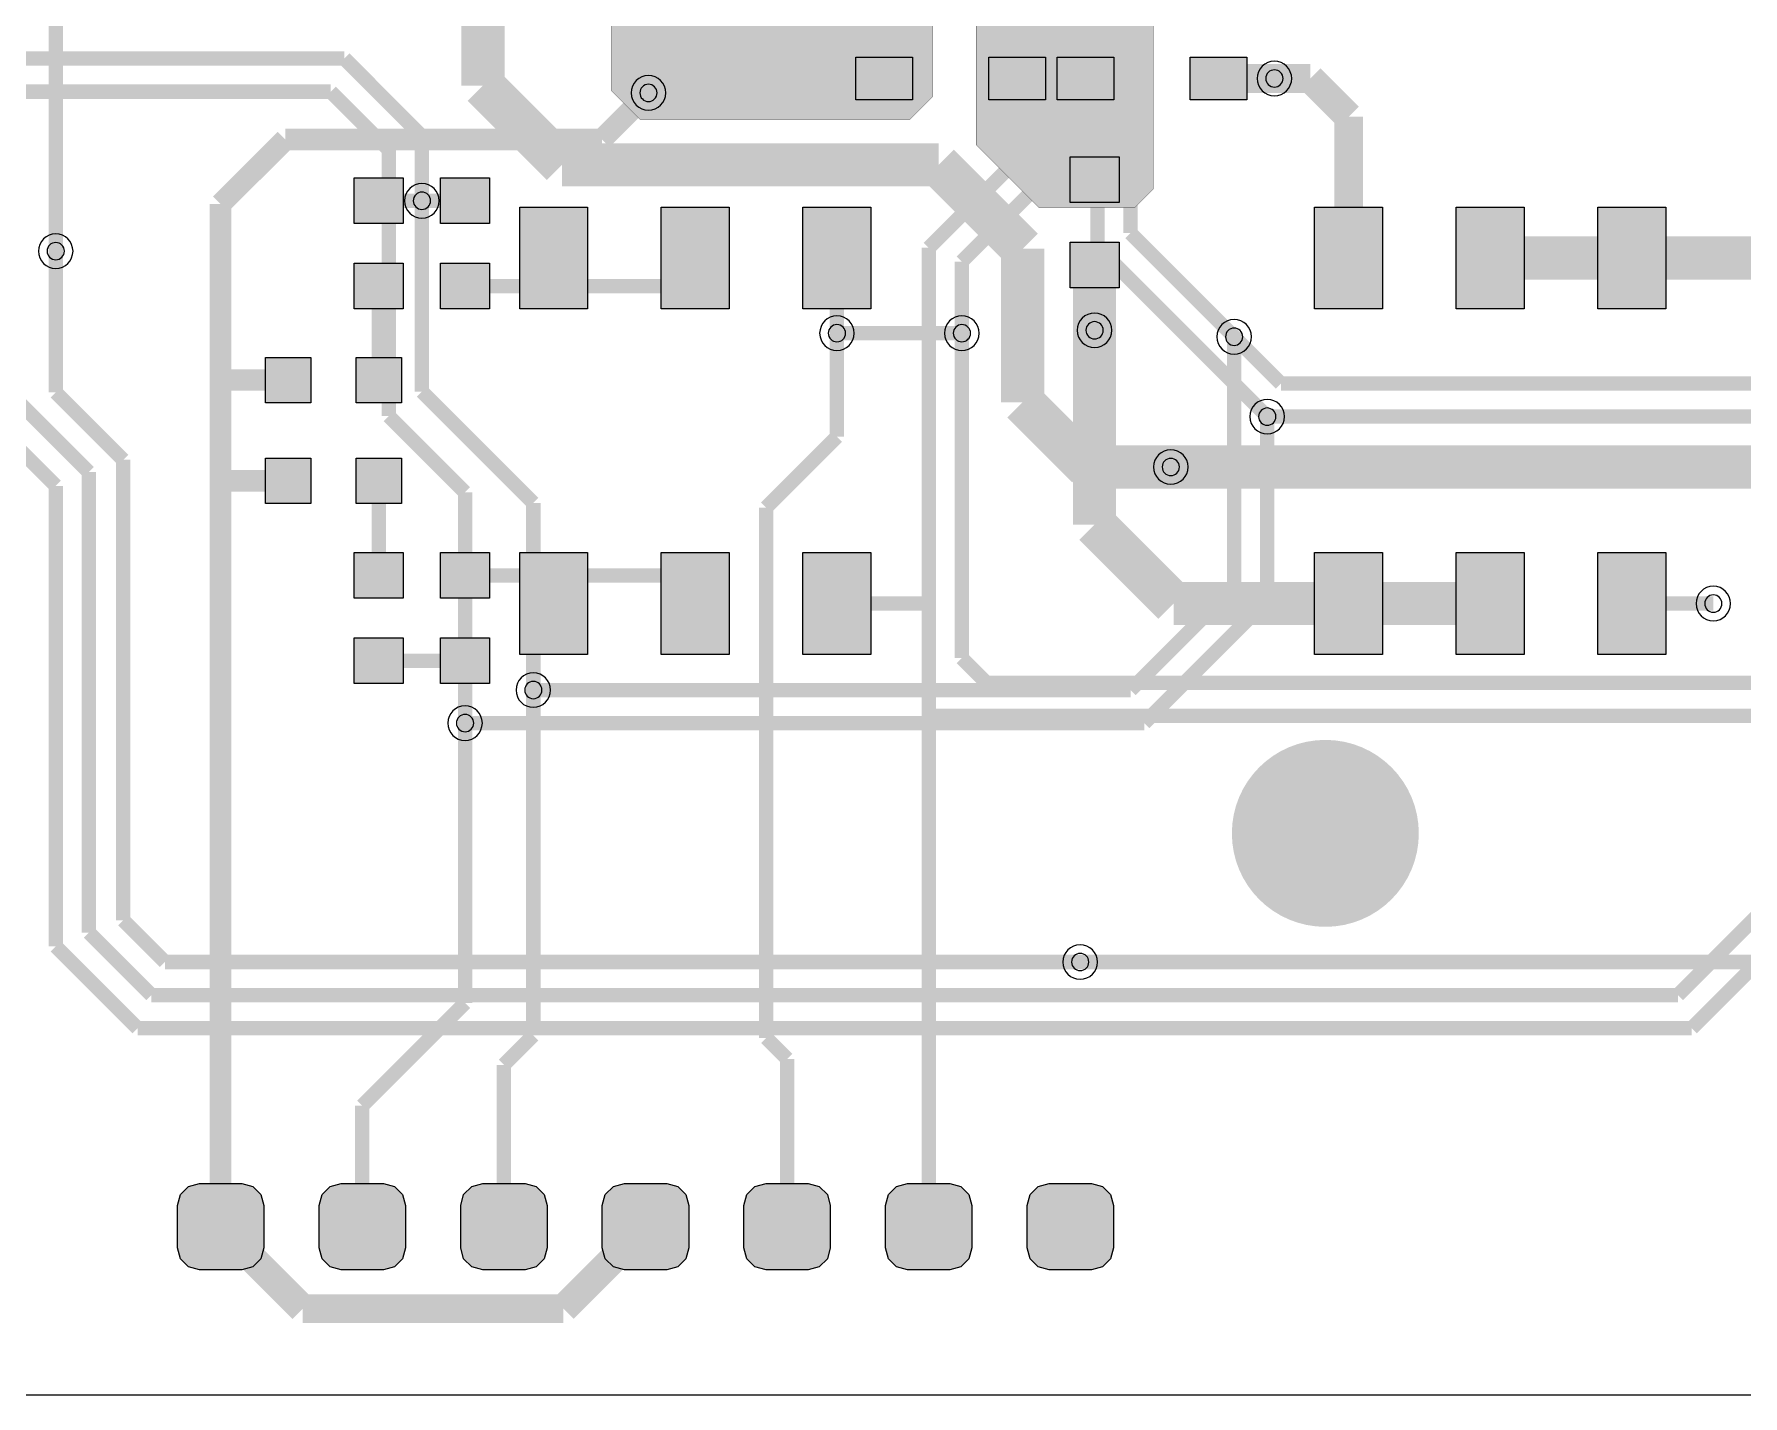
# Model space of a CAD drawing. Header units: millimetres. Extents: x -2 to 166, y 0 to 101.
# Drawn here: x 26.24 to 56.4, y -0.01 to 24.02 of the extents above; entities that cross this region are included whole.
import ezdxf

# ---------------------------------------------------------------- set-up
doc = ezdxf.new("R2010")
doc.units = ezdxf.units.MM
doc.header["$MEASUREMENT"] = 0
for name, color, linetype, true_color in [('Board-Outline-Layer', 7, 'Continuous', 0xff00ff), ('Bottom-Layer', 7, 'Continuous', 0x0000ff), ('Hole-Layer', 7, 'Continuous', 0x222222), ('Multi-Layer', 7, 'Continuous', 0xc0c0c0), ('Top-Layer', 7, 'Continuous', 0xff0000)]:
    doc.layers.add(name, color=color, linetype=linetype, true_color=true_color)

msp = doc.modelspace()

# ---------------------------------------------------------------- hatches: boundary and pattern name
at = {"layer": 'Bottom-Layer'}
for points in [[(36.431, 25.417), (36.753, 25.739), (40.302, 25.739), (40.859, 26.297), (41.8, 26.297), (42.099, 25.999), (42.099, 22.918), (41.696, 22.515), (36.938, 22.515), (36.431, 23.023)], [(43.367, 25.665), (45.443, 25.665), (45.993, 25.116), (45.993, 21.288), (45.67, 20.966), (43.971, 20.966), (42.868, 22.069), (42.868, 25.167)], [(41.745, 23.616), (41.745, 22.866), (40.745, 22.866), (40.745, 23.616)], [(44.091, 23.616), (44.091, 22.866), (43.091, 22.866), (43.091, 23.616)], [(44.301, 22.866), (44.301, 23.616), (45.301, 23.616), (45.301, 22.866)], [(46.647, 22.866), (46.647, 23.616), (47.647, 23.616), (47.647, 22.866)], [(45.39, 21.051), (44.526, 21.051), (44.526, 21.858), (45.39, 21.858)], [(45.39, 19.544), (44.526, 19.544), (44.526, 20.351), (45.39, 20.351)], [(28.77, 2.599), (28.77, 3.346), (28.822, 3.54), (28.964, 3.683), (29.159, 3.735), (29.906, 3.735), (30.1, 3.683), (30.242, 3.54), (30.294, 3.346), (30.294, 2.599), (30.242, 2.405), (30.1, 2.263), (29.906, 2.211), (29.159, 2.211), (28.964, 2.263), (28.822, 2.405)], [(31.27, 2.599), (31.27, 3.346), (31.322, 3.54), (31.465, 3.683), (31.659, 3.735), (32.406, 3.735), (32.6, 3.683), (32.742, 3.54), (32.794, 3.346), (32.794, 2.599), (32.742, 2.405), (32.6, 2.263), (32.406, 2.211), (31.659, 2.211), (31.465, 2.263), (31.322, 2.405)], [(33.77, 2.599), (33.77, 3.346), (33.822, 3.54), (33.964, 3.683), (34.159, 3.735), (34.906, 3.735), (35.1, 3.683), (35.242, 3.54), (35.294, 3.346), (35.294, 2.599), (35.242, 2.405), (35.1, 2.263), (34.906, 2.211), (34.159, 2.211), (33.964, 2.263), (33.822, 2.405)], [(36.27, 2.599), (36.27, 3.346), (36.322, 3.54), (36.465, 3.683), (36.659, 3.735), (37.406, 3.735), (37.6, 3.683), (37.742, 3.54), (37.794, 3.346), (37.794, 2.599), (37.742, 2.405), (37.6, 2.263), (37.406, 2.211), (36.659, 2.211), (36.465, 2.263), (36.322, 2.405)], [(38.77, 2.599), (38.77, 3.346), (38.822, 3.54), (38.964, 3.683), (39.159, 3.735), (39.906, 3.735), (40.1, 3.683), (40.242, 3.54), (40.294, 3.346), (40.294, 2.599), (40.242, 2.405), (40.1, 2.263), (39.906, 2.211), (39.159, 2.211), (38.964, 2.263), (38.822, 2.405)], [(41.27, 2.599), (41.27, 3.346), (41.322, 3.54), (41.465, 3.683), (41.659, 3.735), (42.406, 3.735), (42.6, 3.683), (42.742, 3.54), (42.794, 3.346), (42.794, 2.599), (42.742, 2.405), (42.6, 2.263), (42.406, 2.211), (41.659, 2.211), (41.465, 2.263), (41.322, 2.405)], [(43.77, 2.599), (43.77, 3.346), (43.822, 3.54), (43.964, 3.683), (44.159, 3.735), (44.906, 3.735), (45.1, 3.683), (45.242, 3.54), (45.294, 3.346), (45.294, 2.599), (45.242, 2.405), (45.1, 2.263), (44.906, 2.211), (44.159, 2.211), (43.964, 2.263), (43.822, 2.405)]]:
    msp.add_hatch(color=256, dxfattribs=at).paths.add_polyline_path(points)
at = {"layer": 'Hole-Layer'}
for points in [[(29.075, 2.973, 1), (29.989, 2.973, 1)], [(29.075, 2.973, 1), (29.989, 2.973, 1)], [(31.575, 2.973, 1), (32.489, 2.973, 1)], [(31.575, 2.973, 1), (32.489, 2.973, 1)], [(34.075, 2.973, 1), (34.989, 2.973, 1)], [(34.075, 2.973, 1), (34.989, 2.973, 1)], [(36.575, 2.973, 1), (37.489, 2.973, 1)], [(36.575, 2.973, 1), (37.489, 2.973, 1)], [(39.075, 2.973, 1), (39.989, 2.973, 1)], [(39.075, 2.973, 1), (39.989, 2.973, 1)], [(41.575, 2.973, 1), (42.489, 2.973, 1)], [(41.575, 2.973, 1), (42.489, 2.973, 1)], [(44.075, 2.973, 1), (44.989, 2.973, 1)], [(44.075, 2.973, 1), (44.989, 2.973, 1)]]:
    msp.add_hatch(color=256, dxfattribs=at).paths.add_polyline_path(points)
at = {"layer": 'Multi-Layer'}
for points in [[(47.382, 9.916, 1), (50.682, 9.916, 1)], [(47.382, 9.916, 1), (50.682, 9.916, 1)], [(28.77, 2.599), (28.77, 3.346), (28.822, 3.54), (28.964, 3.683), (29.159, 3.735), (29.906, 3.735), (30.1, 3.683), (30.242, 3.54), (30.294, 3.346), (30.294, 2.599), (30.242, 2.405), (30.1, 2.263), (29.906, 2.211), (29.159, 2.211), (28.964, 2.263), (28.822, 2.405)], [(28.77, 2.599), (28.77, 3.346), (28.822, 3.54), (28.964, 3.683), (29.159, 3.735), (29.906, 3.735), (30.1, 3.683), (30.242, 3.54), (30.294, 3.346), (30.294, 2.599), (30.242, 2.405), (30.1, 2.263), (29.906, 2.211), (29.159, 2.211), (28.964, 2.263), (28.822, 2.405)], [(28.77, 2.599), (28.77, 3.346), (28.822, 3.54), (28.964, 3.683), (29.159, 3.735), (29.906, 3.735), (30.1, 3.683), (30.242, 3.54), (30.294, 3.346), (30.294, 2.599), (30.242, 2.405), (30.1, 2.263), (29.906, 2.211), (29.159, 2.211), (28.964, 2.263), (28.822, 2.405)], [(31.27, 2.599), (31.27, 3.346), (31.322, 3.54), (31.465, 3.683), (31.659, 3.735), (32.406, 3.735), (32.6, 3.683), (32.742, 3.54), (32.794, 3.346), (32.794, 2.599), (32.742, 2.405), (32.6, 2.263), (32.406, 2.211), (31.659, 2.211), (31.465, 2.263), (31.322, 2.405)], [(31.27, 2.599), (31.27, 3.346), (31.322, 3.54), (31.465, 3.683), (31.659, 3.735), (32.406, 3.735), (32.6, 3.683), (32.742, 3.54), (32.794, 3.346), (32.794, 2.599), (32.742, 2.405), (32.6, 2.263), (32.406, 2.211), (31.659, 2.211), (31.465, 2.263), (31.322, 2.405)], [(31.27, 2.599), (31.27, 3.346), (31.322, 3.54), (31.465, 3.683), (31.659, 3.735), (32.406, 3.735), (32.6, 3.683), (32.742, 3.54), (32.794, 3.346), (32.794, 2.599), (32.742, 2.405), (32.6, 2.263), (32.406, 2.211), (31.659, 2.211), (31.465, 2.263), (31.322, 2.405)], [(33.77, 2.599), (33.77, 3.346), (33.822, 3.54), (33.964, 3.683), (34.159, 3.735), (34.906, 3.735), (35.1, 3.683), (35.242, 3.54), (35.294, 3.346), (35.294, 2.599), (35.242, 2.405), (35.1, 2.263), (34.906, 2.211), (34.159, 2.211), (33.964, 2.263), (33.822, 2.405)], [(33.77, 2.599), (33.77, 3.346), (33.822, 3.54), (33.964, 3.683), (34.159, 3.735), (34.906, 3.735), (35.1, 3.683), (35.242, 3.54), (35.294, 3.346), (35.294, 2.599), (35.242, 2.405), (35.1, 2.263), (34.906, 2.211), (34.159, 2.211), (33.964, 2.263), (33.822, 2.405)], [(33.77, 2.599), (33.77, 3.346), (33.822, 3.54), (33.964, 3.683), (34.159, 3.735), (34.906, 3.735), (35.1, 3.683), (35.242, 3.54), (35.294, 3.346), (35.294, 2.599), (35.242, 2.405), (35.1, 2.263), (34.906, 2.211), (34.159, 2.211), (33.964, 2.263), (33.822, 2.405)], [(36.27, 2.599), (36.27, 3.346), (36.322, 3.54), (36.465, 3.683), (36.659, 3.735), (37.406, 3.735), (37.6, 3.683), (37.742, 3.54), (37.794, 3.346), (37.794, 2.599), (37.742, 2.405), (37.6, 2.263), (37.406, 2.211), (36.659, 2.211), (36.465, 2.263), (36.322, 2.405)], [(36.27, 2.599), (36.27, 3.346), (36.322, 3.54), (36.465, 3.683), (36.659, 3.735), (37.406, 3.735), (37.6, 3.683), (37.742, 3.54), (37.794, 3.346), (37.794, 2.599), (37.742, 2.405), (37.6, 2.263), (37.406, 2.211), (36.659, 2.211), (36.465, 2.263), (36.322, 2.405)], [(36.27, 2.599), (36.27, 3.346), (36.322, 3.54), (36.465, 3.683), (36.659, 3.735), (37.406, 3.735), (37.6, 3.683), (37.742, 3.54), (37.794, 3.346), (37.794, 2.599), (37.742, 2.405), (37.6, 2.263), (37.406, 2.211), (36.659, 2.211), (36.465, 2.263), (36.322, 2.405)], [(38.77, 2.599), (38.77, 3.346), (38.822, 3.54), (38.964, 3.683), (39.159, 3.735), (39.906, 3.735), (40.1, 3.683), (40.242, 3.54), (40.294, 3.346), (40.294, 2.599), (40.242, 2.405), (40.1, 2.263), (39.906, 2.211), (39.159, 2.211), (38.964, 2.263), (38.822, 2.405)], [(38.77, 2.599), (38.77, 3.346), (38.822, 3.54), (38.964, 3.683), (39.159, 3.735), (39.906, 3.735), (40.1, 3.683), (40.242, 3.54), (40.294, 3.346), (40.294, 2.599), (40.242, 2.405), (40.1, 2.263), (39.906, 2.211), (39.159, 2.211), (38.964, 2.263), (38.822, 2.405)], [(38.77, 2.599), (38.77, 3.346), (38.822, 3.54), (38.964, 3.683), (39.159, 3.735), (39.906, 3.735), (40.1, 3.683), (40.242, 3.54), (40.294, 3.346), (40.294, 2.599), (40.242, 2.405), (40.1, 2.263), (39.906, 2.211), (39.159, 2.211), (38.964, 2.263), (38.822, 2.405)], [(41.27, 2.599), (41.27, 3.346), (41.322, 3.54), (41.465, 3.683), (41.659, 3.735), (42.406, 3.735), (42.6, 3.683), (42.742, 3.54), (42.794, 3.346), (42.794, 2.599), (42.742, 2.405), (42.6, 2.263), (42.406, 2.211), (41.659, 2.211), (41.465, 2.263), (41.322, 2.405)], [(41.27, 2.599), (41.27, 3.346), (41.322, 3.54), (41.465, 3.683), (41.659, 3.735), (42.406, 3.735), (42.6, 3.683), (42.742, 3.54), (42.794, 3.346), (42.794, 2.599), (42.742, 2.405), (42.6, 2.263), (42.406, 2.211), (41.659, 2.211), (41.465, 2.263), (41.322, 2.405)], [(41.27, 2.599), (41.27, 3.346), (41.322, 3.54), (41.465, 3.683), (41.659, 3.735), (42.406, 3.735), (42.6, 3.683), (42.742, 3.54), (42.794, 3.346), (42.794, 2.599), (42.742, 2.405), (42.6, 2.263), (42.406, 2.211), (41.659, 2.211), (41.465, 2.263), (41.322, 2.405)], [(43.77, 2.599), (43.77, 3.346), (43.822, 3.54), (43.964, 3.683), (44.159, 3.735), (44.906, 3.735), (45.1, 3.683), (45.242, 3.54), (45.294, 3.346), (45.294, 2.599), (45.242, 2.405), (45.1, 2.263), (44.906, 2.211), (44.159, 2.211), (43.964, 2.263), (43.822, 2.405)], [(43.77, 2.599), (43.77, 3.346), (43.822, 3.54), (43.964, 3.683), (44.159, 3.735), (44.906, 3.735), (45.1, 3.683), (45.242, 3.54), (45.294, 3.346), (45.294, 2.599), (45.242, 2.405), (45.1, 2.263), (44.906, 2.211), (44.159, 2.211), (43.964, 2.263), (43.822, 2.405)], [(43.77, 2.599), (43.77, 3.346), (43.822, 3.54), (43.964, 3.683), (44.159, 3.735), (44.906, 3.735), (45.1, 3.683), (45.242, 3.54), (45.294, 3.346), (45.294, 2.599), (45.242, 2.405), (45.1, 2.263), (44.906, 2.211), (44.159, 2.211), (43.964, 2.263), (43.822, 2.405)]]:
    msp.add_hatch(color=256, dxfattribs=at).paths.add_polyline_path(points)
at = {"layer": 'Top-Layer'}
for points in [[(32.755, 20.679), (31.891, 20.679), (31.891, 21.485), (32.755, 21.485)], [(33.415, 21.485), (34.279, 21.485), (34.279, 20.679), (33.415, 20.679)], [(36.011, 20.972), (36.011, 19.172), (34.811, 19.172), (34.811, 20.972)], [(38.511, 20.972), (38.511, 19.172), (37.311, 19.172), (37.311, 20.972)], [(41.011, 20.972), (41.011, 19.172), (39.811, 19.172), (39.811, 20.972)], [(50.043, 20.972), (50.043, 19.172), (48.843, 19.172), (48.843, 20.972)], [(52.543, 20.972), (52.543, 19.172), (51.343, 19.172), (51.343, 20.972)], [(55.043, 20.972), (55.043, 19.172), (53.843, 19.172), (53.843, 20.972)], [(32.755, 19.172), (31.891, 19.172), (31.891, 19.979), (32.755, 19.979)], [(33.415, 19.979), (34.279, 19.979), (34.279, 19.172), (33.415, 19.172)], [(30.324, 18.318), (31.124, 18.318), (31.124, 17.518), (30.324, 17.518)], [(31.923, 18.318), (32.723, 18.318), (32.723, 17.518), (31.923, 17.518)], [(30.324, 16.537), (31.124, 16.537), (31.124, 15.737), (30.324, 15.737)], [(31.923, 16.537), (32.723, 16.537), (32.723, 15.737), (31.923, 15.737)], [(32.755, 14.065), (31.891, 14.065), (31.891, 14.872), (32.755, 14.872)], [(34.279, 14.065), (33.415, 14.065), (33.415, 14.872), (34.279, 14.872)], [(36.011, 14.872), (36.011, 13.072), (34.811, 13.072), (34.811, 14.872)], [(38.511, 14.872), (38.511, 13.072), (37.311, 13.072), (37.311, 14.872)], [(41.011, 14.872), (41.011, 13.072), (39.811, 13.072), (39.811, 14.872)], [(50.043, 14.872), (50.043, 13.072), (48.843, 13.072), (48.843, 14.872)], [(52.543, 14.872), (52.543, 13.072), (51.343, 13.072), (51.343, 14.872)], [(55.043, 14.872), (55.043, 13.072), (53.843, 13.072), (53.843, 14.872)], [(32.755, 12.559), (31.891, 12.559), (31.891, 13.365), (32.755, 13.365)], [(34.279, 12.559), (33.415, 12.559), (33.415, 13.365), (34.279, 13.365)], [(28.77, 2.599), (28.77, 3.346), (28.822, 3.54), (28.964, 3.683), (29.159, 3.735), (29.906, 3.735), (30.1, 3.683), (30.242, 3.54), (30.294, 3.346), (30.294, 2.599), (30.242, 2.405), (30.1, 2.263), (29.906, 2.211), (29.159, 2.211), (28.964, 2.263), (28.822, 2.405)], [(31.27, 2.599), (31.27, 3.346), (31.322, 3.54), (31.465, 3.683), (31.659, 3.735), (32.406, 3.735), (32.6, 3.683), (32.742, 3.54), (32.794, 3.346), (32.794, 2.599), (32.742, 2.405), (32.6, 2.263), (32.406, 2.211), (31.659, 2.211), (31.465, 2.263), (31.322, 2.405)], [(33.77, 2.599), (33.77, 3.346), (33.822, 3.54), (33.964, 3.683), (34.159, 3.735), (34.906, 3.735), (35.1, 3.683), (35.242, 3.54), (35.294, 3.346), (35.294, 2.599), (35.242, 2.405), (35.1, 2.263), (34.906, 2.211), (34.159, 2.211), (33.964, 2.263), (33.822, 2.405)], [(36.27, 2.599), (36.27, 3.346), (36.322, 3.54), (36.465, 3.683), (36.659, 3.735), (37.406, 3.735), (37.6, 3.683), (37.742, 3.54), (37.794, 3.346), (37.794, 2.599), (37.742, 2.405), (37.6, 2.263), (37.406, 2.211), (36.659, 2.211), (36.465, 2.263), (36.322, 2.405)], [(38.77, 2.599), (38.77, 3.346), (38.822, 3.54), (38.964, 3.683), (39.159, 3.735), (39.906, 3.735), (40.1, 3.683), (40.242, 3.54), (40.294, 3.346), (40.294, 2.599), (40.242, 2.405), (40.1, 2.263), (39.906, 2.211), (39.159, 2.211), (38.964, 2.263), (38.822, 2.405)], [(41.27, 2.599), (41.27, 3.346), (41.322, 3.54), (41.465, 3.683), (41.659, 3.735), (42.406, 3.735), (42.6, 3.683), (42.742, 3.54), (42.794, 3.346), (42.794, 2.599), (42.742, 2.405), (42.6, 2.263), (42.406, 2.211), (41.659, 2.211), (41.465, 2.263), (41.322, 2.405)], [(43.77, 2.599), (43.77, 3.346), (43.822, 3.54), (43.964, 3.683), (44.159, 3.735), (44.906, 3.735), (45.1, 3.683), (45.242, 3.54), (45.294, 3.346), (45.294, 2.599), (45.242, 2.405), (45.1, 2.263), (44.906, 2.211), (44.159, 2.211), (43.964, 2.263), (43.822, 2.405)]]:
    msp.add_hatch(color=256, dxfattribs=at).paths.add_polyline_path(points)

# ---------------------------------------------------------------- linework, layer by layer
at = {"layer": 'Board-Outline-Layer', "const_width": 0.0254}
msp.add_lwpolyline([(0, 67.081), (3.439, 67.081), (3.439, 89.964), (0, 89.964), (0, 95.4, -0.414), (4, 99.4), (162, 99.4, -0.414), (166, 95.4), (166, 4, -0.414), (162, 0), (4, 0, -0.414), (0, 4)], format="xyb", close=True, dxfattribs=at)
at = {"layer": 'Bottom-Layer', "const_width": 0.00508}
for points in [[(36.431, 25.417), (36.753, 25.739), (40.302, 25.739), (40.859, 26.297), (41.8, 26.297), (42.099, 25.999), (42.099, 22.918), (41.696, 22.515), (36.938, 22.515), (36.431, 23.023)], [(43.367, 25.665), (45.443, 25.665), (45.993, 25.116), (45.993, 21.288), (45.67, 20.966), (43.971, 20.966), (42.868, 22.069), (42.868, 25.167)]]:
    msp.add_lwpolyline(points, close=True, dxfattribs=at)
at = {"layer": 'Bottom-Layer'}
for points, const_width in [([(34.163, 23.114), (34.163, 24.384)], 0.762), ([(31.717, 23.593), (24.13, 23.593)], 0.254), ([(33.085, 22.224), (31.717, 23.593)], 0.254), ([(35.56, 21.717), (34.163, 23.114)], 0.762), ([(48.133, 23.241), (47.147, 23.241)], 0.508), ([(31.475, 23.008), (23.546, 23.008)], 0.254), ([(32.501, 21.982), (31.475, 23.008)], 0.254), ([(33.085, 21.082), (33.085, 22.224)], 0.254), ([(32.501, 17.283), (32.501, 21.982)], 0.254), ([(42.206, 21.717), (35.56, 21.717)], 0.762), ([(43.688, 20.235), (42.206, 21.717)], 0.762), ([(33.085, 21.082), (33.085, 17.715)], 0.254), ([(43.688, 17.526), (43.688, 20.235)], 0.762), ([(26.622, 20.193), (26.622, 17.701)], 0.254), ([(44.958, 19.948), (44.958, 18.796)], 0.762), ([(40.411, 18.745), (42.616, 18.745)], 0.254), ([(47.422, 18.682), (47.422, 14.275)], 0.254), ([(25.686, 17.812), (27.206, 16.292)], 0.254), ([(26.622, 17.701), (27.813, 16.51)], 0.254), ([(33.085, 17.715), (35.052, 15.748)], 0.254), ([(44.831, 16.383), (43.688, 17.526)], 0.762), ([(25.36, 17.312), (26.622, 16.05)], 0.254), ([(33.847, 15.937), (32.501, 17.283)], 0.254), ([(48.006, 14.033), (48.006, 17.272)], 0.254), ([(27.813, 16.51), (27.813, 8.382)], 0.254), ([(46.304, 16.383), (44.831, 16.383)], 0.762), ([(27.206, 16.292), (27.206, 8.164)], 0.254), ([(26.622, 16.05), (26.622, 7.922)], 0.254), ([(33.847, 11.862), (33.847, 15.937)], 0.254), ([(35.052, 15.748), (35.052, 12.446)], 0.254), ([(47.422, 14.275), (45.593, 12.446)], 0.254), ([(45.835, 11.862), (48.006, 14.033)], 0.254), ([(45.593, 12.446), (35.052, 12.446)], 0.254), ([(33.847, 11.862), (45.835, 11.862)], 0.254), ([(55.257, 7.061), (58.039, 9.843)], 0.254), ([(55.499, 6.477), (58.623, 9.601)], 0.254), ([(27.813, 8.382), (28.55, 7.645)], 0.254), ([(27.206, 8.164), (28.309, 7.061)], 0.254), ([(26.622, 7.922), (28.067, 6.477)], 0.254), ([(28.55, 7.645), (44.704, 7.645)], 0.254), ([(28.309, 7.061), (55.257, 7.061)], 0.254), ([(28.067, 6.477), (55.499, 6.477)], 0.254)]:
    msp.add_lwpolyline(points, dxfattribs=dict(at, const_width=const_width))
for points in [[(41.745, 23.616), (41.745, 22.866), (40.745, 22.866), (40.745, 23.616)], [(44.091, 23.616), (44.091, 22.866), (43.091, 22.866), (43.091, 23.616)], [(44.301, 22.866), (44.301, 23.616), (45.301, 23.616), (45.301, 22.866)], [(46.647, 22.866), (46.647, 23.616), (47.647, 23.616), (47.647, 22.866)], [(45.39, 21.051), (44.526, 21.051), (44.526, 21.858), (45.39, 21.858)], [(45.39, 19.544), (44.526, 19.544), (44.526, 20.351), (45.39, 20.351)], [(28.77, 2.599), (28.77, 3.346), (28.822, 3.54), (28.964, 3.683), (29.159, 3.735), (29.906, 3.735), (30.1, 3.683), (30.242, 3.54), (30.294, 3.346), (30.294, 2.599), (30.242, 2.405), (30.1, 2.263), (29.906, 2.211), (29.159, 2.211), (28.964, 2.263), (28.822, 2.405)], [(31.27, 2.599), (31.27, 3.346), (31.322, 3.54), (31.465, 3.683), (31.659, 3.735), (32.406, 3.735), (32.6, 3.683), (32.742, 3.54), (32.794, 3.346), (32.794, 2.599), (32.742, 2.405), (32.6, 2.263), (32.406, 2.211), (31.659, 2.211), (31.465, 2.263), (31.322, 2.405)], [(33.77, 2.599), (33.77, 3.346), (33.822, 3.54), (33.964, 3.683), (34.159, 3.735), (34.906, 3.735), (35.1, 3.683), (35.242, 3.54), (35.294, 3.346), (35.294, 2.599), (35.242, 2.405), (35.1, 2.263), (34.906, 2.211), (34.159, 2.211), (33.964, 2.263), (33.822, 2.405)], [(36.27, 2.599), (36.27, 3.346), (36.322, 3.54), (36.465, 3.683), (36.659, 3.735), (37.406, 3.735), (37.6, 3.683), (37.742, 3.54), (37.794, 3.346), (37.794, 2.599), (37.742, 2.405), (37.6, 2.263), (37.406, 2.211), (36.659, 2.211), (36.465, 2.263), (36.322, 2.405)], [(38.77, 2.599), (38.77, 3.346), (38.822, 3.54), (38.964, 3.683), (39.159, 3.735), (39.906, 3.735), (40.1, 3.683), (40.242, 3.54), (40.294, 3.346), (40.294, 2.599), (40.242, 2.405), (40.1, 2.263), (39.906, 2.211), (39.159, 2.211), (38.964, 2.263), (38.822, 2.405)], [(41.27, 2.599), (41.27, 3.346), (41.322, 3.54), (41.465, 3.683), (41.659, 3.735), (42.406, 3.735), (42.6, 3.683), (42.742, 3.54), (42.794, 3.346), (42.794, 2.599), (42.742, 2.405), (42.6, 2.263), (42.406, 2.211), (41.659, 2.211), (41.465, 2.263), (41.322, 2.405)], [(43.77, 2.599), (43.77, 3.346), (43.822, 3.54), (43.964, 3.683), (44.159, 3.735), (44.906, 3.735), (45.1, 3.683), (45.242, 3.54), (45.294, 3.346), (45.294, 2.599), (45.242, 2.405), (45.1, 2.263), (44.906, 2.211), (44.159, 2.211), (43.964, 2.263), (43.822, 2.405)]]:
    msp.add_lwpolyline(points, close=True, dxfattribs=at)
at = {"layer": 'Hole-Layer'}
for points in [[(47.981, 23.241, 1), (48.286, 23.241, 1)], [(36.932, 22.987, 1), (37.237, 22.987, 1)], [(32.933, 21.082, 1), (33.238, 21.082, 1)], [(26.47, 20.193, 1), (26.775, 20.193, 1)], [(40.259, 18.745, 1), (40.564, 18.745, 1)], [(42.464, 18.745, 1), (42.769, 18.745, 1)], [(44.806, 18.796, 1), (45.111, 18.796, 1)], [(47.27, 18.682, 1), (47.575, 18.682, 1)], [(47.854, 17.272, 1), (48.159, 17.272, 1)], [(46.152, 16.383, 1), (46.457, 16.383, 1)], [(55.728, 13.972, 1), (56.033, 13.972, 1)], [(34.9, 12.446, 1), (35.205, 12.446, 1)], [(33.695, 11.862, 1), (34, 11.862, 1)], [(44.552, 7.645, 1), (44.857, 7.645, 1)]]:
    msp.add_lwpolyline(points, format="xyb", close=True, dxfattribs=at)
at = {"layer": 'Multi-Layer'}
for points in [[(47.828, 23.241, 1), (48.438, 23.241, 1)], [(36.779, 22.987, 1), (37.389, 22.987, 1)], [(32.78, 21.082, 1), (33.39, 21.082, 1)], [(40.106, 18.745, 1), (40.716, 18.745, 1)], [(42.311, 18.745, 1), (42.921, 18.745, 1)], [(44.653, 18.796, 1), (45.263, 18.796, 1)], [(47.117, 18.682, 1), (47.727, 18.682, 1)], [(47.701, 17.272, 1), (48.311, 17.272, 1)], [(45.999, 16.383, 1), (46.609, 16.383, 1)], [(55.575, 13.972, 1), (56.185, 13.972, 1)], [(34.747, 12.446, 1), (35.357, 12.446, 1)], [(33.542, 11.862, 1), (34.152, 11.862, 1)], [(44.399, 7.645, 1), (45.009, 7.645, 1)]]:
    msp.add_lwpolyline(points, format="xyb", close=True, dxfattribs=at)
msp.add_lwpolyline([(26.317, 20.193, 1), (26.927, 20.193), (26.927, 20.193, 1), (26.317, 20.193)], format="xyb", dxfattribs=at)
for points in [[(28.77, 2.599), (28.77, 3.346), (28.822, 3.54), (28.964, 3.683), (29.159, 3.735), (29.906, 3.735), (30.1, 3.683), (30.242, 3.54), (30.294, 3.346), (30.294, 2.599), (30.242, 2.405), (30.1, 2.263), (29.906, 2.211), (29.159, 2.211), (28.964, 2.263), (28.822, 2.405)], [(28.77, 2.599), (28.77, 3.346), (28.822, 3.54), (28.964, 3.683), (29.159, 3.735), (29.906, 3.735), (30.1, 3.683), (30.242, 3.54), (30.294, 3.346), (30.294, 2.599), (30.242, 2.405), (30.1, 2.263), (29.906, 2.211), (29.159, 2.211), (28.964, 2.263), (28.822, 2.405)], [(28.77, 2.599), (28.77, 3.346), (28.822, 3.54), (28.964, 3.683), (29.159, 3.735), (29.906, 3.735), (30.1, 3.683), (30.242, 3.54), (30.294, 3.346), (30.294, 2.599), (30.242, 2.405), (30.1, 2.263), (29.906, 2.211), (29.159, 2.211), (28.964, 2.263), (28.822, 2.405)], [(31.27, 2.599), (31.27, 3.346), (31.322, 3.54), (31.465, 3.683), (31.659, 3.735), (32.406, 3.735), (32.6, 3.683), (32.742, 3.54), (32.794, 3.346), (32.794, 2.599), (32.742, 2.405), (32.6, 2.263), (32.406, 2.211), (31.659, 2.211), (31.465, 2.263), (31.322, 2.405)], [(31.27, 2.599), (31.27, 3.346), (31.322, 3.54), (31.465, 3.683), (31.659, 3.735), (32.406, 3.735), (32.6, 3.683), (32.742, 3.54), (32.794, 3.346), (32.794, 2.599), (32.742, 2.405), (32.6, 2.263), (32.406, 2.211), (31.659, 2.211), (31.465, 2.263), (31.322, 2.405)], [(31.27, 2.599), (31.27, 3.346), (31.322, 3.54), (31.465, 3.683), (31.659, 3.735), (32.406, 3.735), (32.6, 3.683), (32.742, 3.54), (32.794, 3.346), (32.794, 2.599), (32.742, 2.405), (32.6, 2.263), (32.406, 2.211), (31.659, 2.211), (31.465, 2.263), (31.322, 2.405)], [(33.77, 2.599), (33.77, 3.346), (33.822, 3.54), (33.964, 3.683), (34.159, 3.735), (34.906, 3.735), (35.1, 3.683), (35.242, 3.54), (35.294, 3.346), (35.294, 2.599), (35.242, 2.405), (35.1, 2.263), (34.906, 2.211), (34.159, 2.211), (33.964, 2.263), (33.822, 2.405)], [(33.77, 2.599), (33.77, 3.346), (33.822, 3.54), (33.964, 3.683), (34.159, 3.735), (34.906, 3.735), (35.1, 3.683), (35.242, 3.54), (35.294, 3.346), (35.294, 2.599), (35.242, 2.405), (35.1, 2.263), (34.906, 2.211), (34.159, 2.211), (33.964, 2.263), (33.822, 2.405)], [(33.77, 2.599), (33.77, 3.346), (33.822, 3.54), (33.964, 3.683), (34.159, 3.735), (34.906, 3.735), (35.1, 3.683), (35.242, 3.54), (35.294, 3.346), (35.294, 2.599), (35.242, 2.405), (35.1, 2.263), (34.906, 2.211), (34.159, 2.211), (33.964, 2.263), (33.822, 2.405)], [(36.27, 2.599), (36.27, 3.346), (36.322, 3.54), (36.465, 3.683), (36.659, 3.735), (37.406, 3.735), (37.6, 3.683), (37.742, 3.54), (37.794, 3.346), (37.794, 2.599), (37.742, 2.405), (37.6, 2.263), (37.406, 2.211), (36.659, 2.211), (36.465, 2.263), (36.322, 2.405)], [(36.27, 2.599), (36.27, 3.346), (36.322, 3.54), (36.465, 3.683), (36.659, 3.735), (37.406, 3.735), (37.6, 3.683), (37.742, 3.54), (37.794, 3.346), (37.794, 2.599), (37.742, 2.405), (37.6, 2.263), (37.406, 2.211), (36.659, 2.211), (36.465, 2.263), (36.322, 2.405)], [(36.27, 2.599), (36.27, 3.346), (36.322, 3.54), (36.465, 3.683), (36.659, 3.735), (37.406, 3.735), (37.6, 3.683), (37.742, 3.54), (37.794, 3.346), (37.794, 2.599), (37.742, 2.405), (37.6, 2.263), (37.406, 2.211), (36.659, 2.211), (36.465, 2.263), (36.322, 2.405)], [(38.77, 2.599), (38.77, 3.346), (38.822, 3.54), (38.964, 3.683), (39.159, 3.735), (39.906, 3.735), (40.1, 3.683), (40.242, 3.54), (40.294, 3.346), (40.294, 2.599), (40.242, 2.405), (40.1, 2.263), (39.906, 2.211), (39.159, 2.211), (38.964, 2.263), (38.822, 2.405)], [(38.77, 2.599), (38.77, 3.346), (38.822, 3.54), (38.964, 3.683), (39.159, 3.735), (39.906, 3.735), (40.1, 3.683), (40.242, 3.54), (40.294, 3.346), (40.294, 2.599), (40.242, 2.405), (40.1, 2.263), (39.906, 2.211), (39.159, 2.211), (38.964, 2.263), (38.822, 2.405)], [(38.77, 2.599), (38.77, 3.346), (38.822, 3.54), (38.964, 3.683), (39.159, 3.735), (39.906, 3.735), (40.1, 3.683), (40.242, 3.54), (40.294, 3.346), (40.294, 2.599), (40.242, 2.405), (40.1, 2.263), (39.906, 2.211), (39.159, 2.211), (38.964, 2.263), (38.822, 2.405)], [(41.27, 2.599), (41.27, 3.346), (41.322, 3.54), (41.465, 3.683), (41.659, 3.735), (42.406, 3.735), (42.6, 3.683), (42.742, 3.54), (42.794, 3.346), (42.794, 2.599), (42.742, 2.405), (42.6, 2.263), (42.406, 2.211), (41.659, 2.211), (41.465, 2.263), (41.322, 2.405)], [(41.27, 2.599), (41.27, 3.346), (41.322, 3.54), (41.465, 3.683), (41.659, 3.735), (42.406, 3.735), (42.6, 3.683), (42.742, 3.54), (42.794, 3.346), (42.794, 2.599), (42.742, 2.405), (42.6, 2.263), (42.406, 2.211), (41.659, 2.211), (41.465, 2.263), (41.322, 2.405)], [(41.27, 2.599), (41.27, 3.346), (41.322, 3.54), (41.465, 3.683), (41.659, 3.735), (42.406, 3.735), (42.6, 3.683), (42.742, 3.54), (42.794, 3.346), (42.794, 2.599), (42.742, 2.405), (42.6, 2.263), (42.406, 2.211), (41.659, 2.211), (41.465, 2.263), (41.322, 2.405)], [(43.77, 2.599), (43.77, 3.346), (43.822, 3.54), (43.964, 3.683), (44.159, 3.735), (44.906, 3.735), (45.1, 3.683), (45.242, 3.54), (45.294, 3.346), (45.294, 2.599), (45.242, 2.405), (45.1, 2.263), (44.906, 2.211), (44.159, 2.211), (43.964, 2.263), (43.822, 2.405)], [(43.77, 2.599), (43.77, 3.346), (43.822, 3.54), (43.964, 3.683), (44.159, 3.735), (44.906, 3.735), (45.1, 3.683), (45.242, 3.54), (45.294, 3.346), (45.294, 2.599), (45.242, 2.405), (45.1, 2.263), (44.906, 2.211), (44.159, 2.211), (43.964, 2.263), (43.822, 2.405)], [(43.77, 2.599), (43.77, 3.346), (43.822, 3.54), (43.964, 3.683), (44.159, 3.735), (44.906, 3.735), (45.1, 3.683), (45.242, 3.54), (45.294, 3.346), (45.294, 2.599), (45.242, 2.405), (45.1, 2.263), (44.906, 2.211), (44.159, 2.211), (43.964, 2.263), (43.822, 2.405)]]:
    msp.add_lwpolyline(points, close=True, dxfattribs=at)
at = {"layer": 'Top-Layer'}
for points, const_width in [([(43.841, 22.061), (43.841, 31.522)], 0.254), ([(44.425, 21.819), (44.425, 31.217)], 0.254), ([(45.009, 20.269), (45.009, 31.039)], 0.254), ([(45.593, 20.511), (45.593, 30.734)], 0.254), ([(26.622, 25.733), (26.622, 20.193)], 0.254), ([(48.768, 23.241), (48.133, 23.241)], 0.508), ([(49.443, 22.566), (48.768, 23.241)], 0.508), ([(36.263, 22.166), (37.084, 22.987)], 0.381), ([(49.443, 20.072), (49.443, 22.566)], 0.508), ([(29.532, 21.023), (30.675, 22.166)], 0.381), ([(30.675, 22.166), (36.263, 22.166)], 0.381), ([(42.032, 20.252), (43.841, 22.061)], 0.254), ([(42.616, 20.01), (44.425, 21.819)], 0.254), ([(29.532, 17.918), (29.532, 21.023)], 0.381), ([(32.323, 21.082), (33.085, 21.082)], 0.254), ([(33.085, 21.082), (33.847, 21.082)], 0.254), ([(47.422, 18.682), (45.593, 20.511)], 0.254), ([(42.032, 13.972), (42.032, 20.252)], 0.254), ([(48.006, 17.272), (45.009, 20.269)], 0.254), ([(51.943, 20.072), (54.443, 20.072)], 0.762), ([(54.443, 20.072), (57.791, 20.072)], 0.762), ([(37.911, 19.575), (37.911, 20.072)], 0.254), ([(40.411, 18.745), (40.411, 20.072)], 0.254), ([(42.616, 18.745), (42.616, 20.01)], 0.254), ([(32.323, 19.575), (32.323, 17.918)], 0.254), ([(33.847, 19.575), (37.911, 19.575)], 0.254), ([(44.958, 15.367), (44.958, 18.796)], 0.762), ([(40.411, 16.916), (40.411, 18.745)], 0.254), ([(42.616, 13.01), (42.616, 18.745)], 0.254), ([(48.248, 17.856), (47.422, 18.682)], 0.254), ([(29.532, 17.918), (30.724, 17.918)], 0.381), ([(29.532, 17.918), (29.532, 16.137)], 0.381), ([(58.432, 17.856), (48.248, 17.856)], 0.254), ([(48.006, 17.272), (58.674, 17.272)], 0.254), ([(39.161, 15.666), (40.411, 16.916)], 0.254), ([(46.304, 16.383), (59.127, 16.383)], 0.762), ([(30.724, 16.137), (29.532, 16.137)], 0.381), ([(29.532, 2.973), (29.532, 16.137)], 0.381), ([(32.323, 14.469), (32.323, 16.137)], 0.254), ([(39.161, 6.305), (39.161, 15.666)], 0.254), ([(46.353, 13.972), (44.958, 15.367)], 0.762), ([(33.847, 14.469), (37.911, 14.469)], 0.254), ([(37.911, 14.469), (37.911, 13.972)], 0.254), ([(49.443, 13.972), (46.353, 13.972)], 0.762), ([(51.943, 13.972), (49.443, 13.972)], 0.762), ([(42.032, 13.972), (40.411, 13.972)], 0.254), ([(42.032, 11.989), (42.032, 13.972)], 0.254), ([(54.443, 13.972), (55.88, 13.972)], 0.254), ([(32.323, 12.962), (33.847, 12.962)], 0.254), ([(33.847, 12.962), (33.847, 11.862)], 0.254), ([(43.053, 12.573), (42.616, 13.01)], 0.254), ([(96.592, 12.573), (43.053, 12.573)], 0.254), ([(35.052, 12.446), (35.052, 6.35)], 0.254), ([(42.032, 11.989), (42.032, 2.973)], 0.254), ([(42.032, 11.989), (99.132, 11.989)], 0.254), ([(33.847, 11.862), (33.847, 6.923)], 0.254), ([(100.94, 7.645), (44.704, 7.645)], 0.254), ([(33.847, 6.923), (32.032, 5.108)], 0.254), ([(35.052, 6.35), (34.532, 5.83)], 0.254), ([(39.532, 5.934), (39.161, 6.305)], 0.254), ([(39.532, 2.973), (39.532, 5.934)], 0.254), ([(34.532, 5.83), (34.532, 2.973)], 0.254), ([(32.032, 5.108), (32.032, 2.973)], 0.254), ([(29.532, 2.973), (30.981, 1.524)], 0.508), ([(35.584, 1.524), (37.032, 2.973)], 0.508), ([(30.981, 1.524), (35.584, 1.524)], 0.508)]:
    msp.add_lwpolyline(points, dxfattribs=dict(at, const_width=const_width))
for points in [[(32.755, 20.679), (31.891, 20.679), (31.891, 21.485), (32.755, 21.485)], [(33.415, 21.485), (34.279, 21.485), (34.279, 20.679), (33.415, 20.679)], [(36.011, 20.972), (36.011, 19.172), (34.811, 19.172), (34.811, 20.972)], [(38.511, 20.972), (38.511, 19.172), (37.311, 19.172), (37.311, 20.972)], [(41.011, 20.972), (41.011, 19.172), (39.811, 19.172), (39.811, 20.972)], [(50.043, 20.972), (50.043, 19.172), (48.843, 19.172), (48.843, 20.972)], [(52.543, 20.972), (52.543, 19.172), (51.343, 19.172), (51.343, 20.972)], [(55.043, 20.972), (55.043, 19.172), (53.843, 19.172), (53.843, 20.972)], [(32.755, 19.172), (31.891, 19.172), (31.891, 19.979), (32.755, 19.979)], [(33.415, 19.979), (34.279, 19.979), (34.279, 19.172), (33.415, 19.172)], [(30.324, 18.318), (31.124, 18.318), (31.124, 17.518), (30.324, 17.518)], [(31.923, 18.318), (32.723, 18.318), (32.723, 17.518), (31.923, 17.518)], [(30.324, 16.537), (31.124, 16.537), (31.124, 15.737), (30.324, 15.737)], [(31.923, 16.537), (32.723, 16.537), (32.723, 15.737), (31.923, 15.737)], [(32.755, 14.065), (31.891, 14.065), (31.891, 14.872), (32.755, 14.872)], [(34.279, 14.065), (33.415, 14.065), (33.415, 14.872), (34.279, 14.872)], [(36.011, 14.872), (36.011, 13.072), (34.811, 13.072), (34.811, 14.872)], [(38.511, 14.872), (38.511, 13.072), (37.311, 13.072), (37.311, 14.872)], [(41.011, 14.872), (41.011, 13.072), (39.811, 13.072), (39.811, 14.872)], [(50.043, 14.872), (50.043, 13.072), (48.843, 13.072), (48.843, 14.872)], [(52.543, 14.872), (52.543, 13.072), (51.343, 13.072), (51.343, 14.872)], [(55.043, 14.872), (55.043, 13.072), (53.843, 13.072), (53.843, 14.872)], [(32.755, 12.559), (31.891, 12.559), (31.891, 13.365), (32.755, 13.365)], [(34.279, 12.559), (33.415, 12.559), (33.415, 13.365), (34.279, 13.365)], [(28.77, 2.599), (28.77, 3.346), (28.822, 3.54), (28.964, 3.683), (29.159, 3.735), (29.906, 3.735), (30.1, 3.683), (30.242, 3.54), (30.294, 3.346), (30.294, 2.599), (30.242, 2.405), (30.1, 2.263), (29.906, 2.211), (29.159, 2.211), (28.964, 2.263), (28.822, 2.405)], [(31.27, 2.599), (31.27, 3.346), (31.322, 3.54), (31.465, 3.683), (31.659, 3.735), (32.406, 3.735), (32.6, 3.683), (32.742, 3.54), (32.794, 3.346), (32.794, 2.599), (32.742, 2.405), (32.6, 2.263), (32.406, 2.211), (31.659, 2.211), (31.465, 2.263), (31.322, 2.405)], [(33.77, 2.599), (33.77, 3.346), (33.822, 3.54), (33.964, 3.683), (34.159, 3.735), (34.906, 3.735), (35.1, 3.683), (35.242, 3.54), (35.294, 3.346), (35.294, 2.599), (35.242, 2.405), (35.1, 2.263), (34.906, 2.211), (34.159, 2.211), (33.964, 2.263), (33.822, 2.405)], [(36.27, 2.599), (36.27, 3.346), (36.322, 3.54), (36.465, 3.683), (36.659, 3.735), (37.406, 3.735), (37.6, 3.683), (37.742, 3.54), (37.794, 3.346), (37.794, 2.599), (37.742, 2.405), (37.6, 2.263), (37.406, 2.211), (36.659, 2.211), (36.465, 2.263), (36.322, 2.405)], [(38.77, 2.599), (38.77, 3.346), (38.822, 3.54), (38.964, 3.683), (39.159, 3.735), (39.906, 3.735), (40.1, 3.683), (40.242, 3.54), (40.294, 3.346), (40.294, 2.599), (40.242, 2.405), (40.1, 2.263), (39.906, 2.211), (39.159, 2.211), (38.964, 2.263), (38.822, 2.405)], [(41.27, 2.599), (41.27, 3.346), (41.322, 3.54), (41.465, 3.683), (41.659, 3.735), (42.406, 3.735), (42.6, 3.683), (42.742, 3.54), (42.794, 3.346), (42.794, 2.599), (42.742, 2.405), (42.6, 2.263), (42.406, 2.211), (41.659, 2.211), (41.465, 2.263), (41.322, 2.405)], [(43.77, 2.599), (43.77, 3.346), (43.822, 3.54), (43.964, 3.683), (44.159, 3.735), (44.906, 3.735), (45.1, 3.683), (45.242, 3.54), (45.294, 3.346), (45.294, 2.599), (45.242, 2.405), (45.1, 2.263), (44.906, 2.211), (44.159, 2.211), (43.964, 2.263), (43.822, 2.405)]]:
    msp.add_lwpolyline(points, close=True, dxfattribs=at)

doc.saveas('drawing.dxf')
